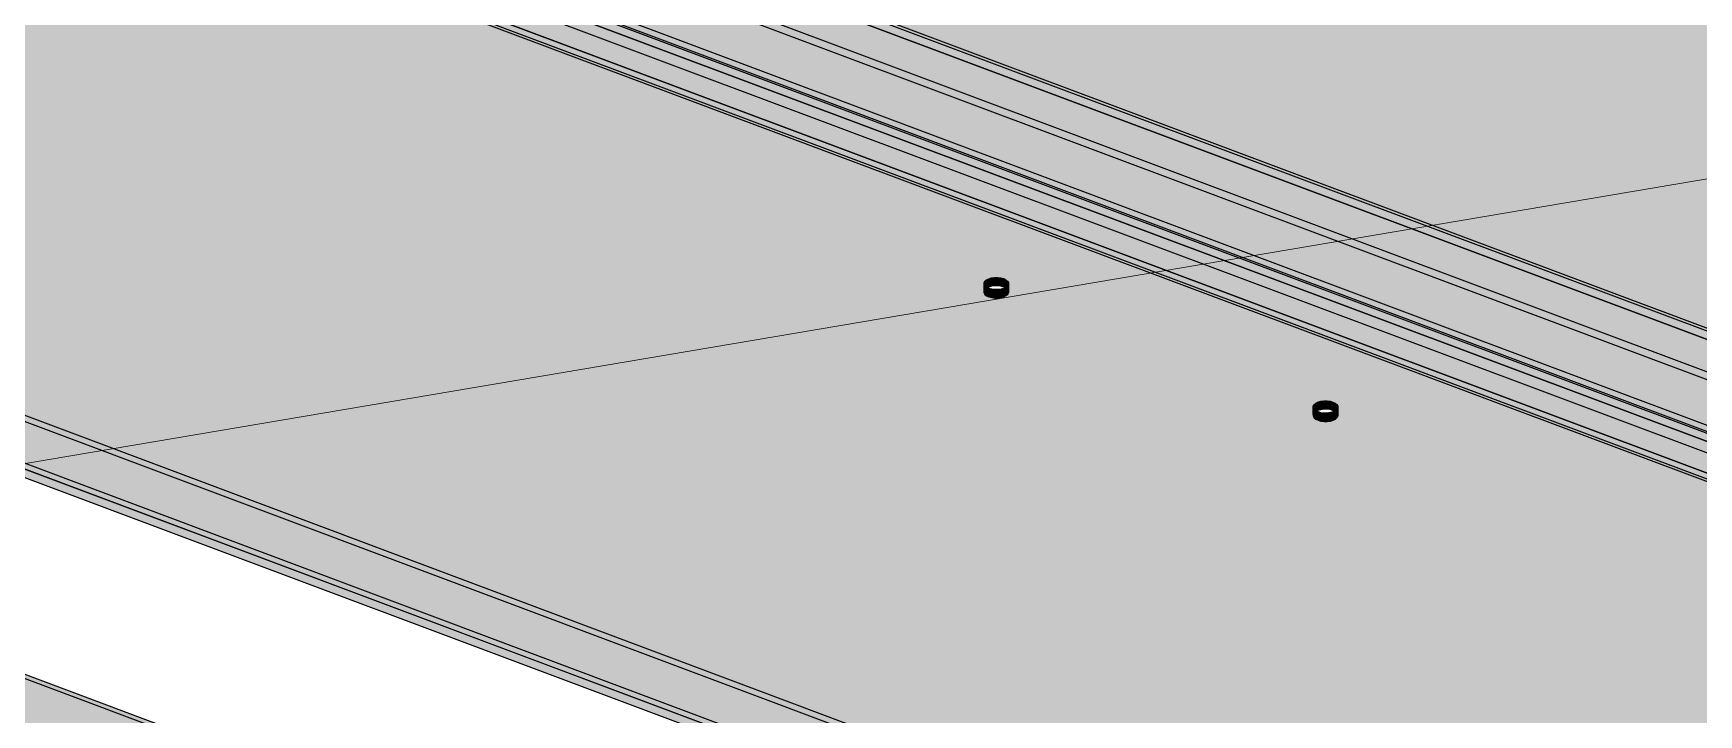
# Model space of a CAD drawing. Header units: millimetres. Extents: x 50 to 612415, y 2 to 4150.
# Drawn here: x 471523.3 to 471788.2, y 2013.6 to 2122 of the extents above; entities that cross this region are included whole.
import ezdxf

# ---------------------------------------------------------------- set-up
doc = ezdxf.new("R2010")
doc.units = ezdxf.units.MM
for name, color, linetype, lineweight in [('DIM', 7, 'Continuous', 13), ('HATCH', 8, 'Continuous', 9), ('OUTLINE', 7, 'Continuous', 25)]:
    doc.layers.add(name, color=color, linetype=linetype, lineweight=lineweight)

msp = doc.modelspace()

# ---------------------------------------------------------------- hatches: boundary and pattern name
at = {"layer": 'HATCH', "true_color": 0x5b747f}
for points in [[(470409.984, 2604.929), (470409.984, 2590.645), (471867.207, 2044.186)], [(470643.783, 2525.021), (470409.984, 2604.929), (471867.207, 2058.47)], [(470409.984, 2604.929), (471867.207, 2044.186), (471867.207, 2058.47)], [(471868.444, 2045.011), (470411.221, 2591.47), (470411.221, 2605.754)], [(471868.444, 2059.295), (470411.221, 2605.754), (470645.02, 2525.846)], [(471868.444, 2059.295), (471868.444, 2045.011), (470411.221, 2605.754)], [(470392.666, 2581.867), (471849.888, 2044.246), (470392.666, 2590.705)], [(470393.903, 2591.53), (471851.125, 2045.071), (470393.903, 2582.691)], [(470409.984, 2590.645), (470409.984, 2592.43), (471867.207, 2045.972)], [(471867.207, 2044.186), (470409.984, 2590.645), (471867.207, 2045.972)], [(471851.125, 2035.251), (470393.903, 2581.709), (470393.903, 2582.691)], [(471851.125, 2036.233), (471851.125, 2035.251), (470393.903, 2582.691)], [(471851.125, 2045.071), (471851.125, 2036.233), (470393.903, 2582.691)], [(470392.666, 2581.867), (470392.666, 2580.885), (471849.888, 2034.426)], [(470392.666, 2581.867), (471849.888, 2034.426), (471849.888, 2035.408)], [(470392.666, 2581.867), (471849.888, 2035.408), (471849.888, 2044.246)], [(471849.888, 2034.426), (470392.666, 2580.885), (470392.666, 2579.099)], [(471849.888, 2034.426), (470392.666, 2579.099), (471849.888, 2032.641)], [(470973.658, 2401.318), (470643.783, 2525.021), (471867.207, 2058.47)], [(471868.444, 2059.295), (470645.02, 2525.846), (470974.895, 2402.143)], [(471303.533, 2277.615), (470973.658, 2401.318), (471867.207, 2058.47)], [(471868.444, 2059.295), (470974.895, 2402.143), (471304.77, 2278.44)], [(470515.193, 2385.063), (471974.396, 1837.862), (471974.396, 1850.36), (470515.193, 2397.561)], [(471972.952, 1837.759), (470515.4, 2384.341), (470515.4, 2396.84), (471972.952, 1850.257)], [(471058.931, 2326.016), (471879.33, 2018.366), (471879.33, 2025.954), (471058.931, 2333.604)], [(471877.165, 2018.211), (471059.24, 2324.933), (471059.24, 2332.522), (471877.165, 2025.8)], [(471058.931, 2324.677), (471879.33, 2017.027), (471879.33, 2018.366), (471058.931, 2326.016)], [(471868.444, 2059.295), (471304.77, 2278.44), (471634.645, 2154.737)], [(471633.408, 2153.912), (471303.533, 2277.615), (471867.207, 2058.47)], [(471783.584, 1954.535), (470963.184, 2262.185), (470963.184, 2269.773), (471783.584, 1962.124)], [(470965.349, 2262.339), (471783.274, 1955.618), (471783.274, 1963.206), (470965.349, 2269.928)], [(471783.584, 1953.196), (470963.184, 2260.846), (470963.184, 2262.185), (471783.584, 1954.535)], [(471867.207, 2058.47), (471633.408, 2175.338), (471636.037, 2156.635)], [(471867.207, 2058.47), (471634.112, 2175.174), (471633.408, 2175.338)], [(471867.207, 2058.47), (471928.399, 2107.836), (471634.112, 2175.174)], [(471637.274, 2157.459), (471634.645, 2176.163), (471868.444, 2059.295)], [(471634.645, 2176.163), (471635.349, 2175.999), (471868.444, 2059.295)], [(471635.349, 2175.999), (471929.636, 2108.661), (471868.444, 2059.295)], [(471867.207, 2058.47), (471636.037, 2156.635), (471636.129, 2155.837)], [(471637.366, 2156.662), (471637.274, 2157.459), (471868.444, 2059.295)], [(471637.274, 2155.934), (471637.366, 2156.662), (471868.444, 2059.295)], [(471634.112, 2153.748), (471633.408, 2153.912), (471867.207, 2058.47)], [(471634.769, 2153.796), (471634.112, 2153.748), (471867.207, 2058.47)], [(471868.444, 2059.295), (471634.645, 2154.737), (471635.349, 2154.573)], [(471635.332, 2154.053), (471634.769, 2153.796), (471867.207, 2058.47)], [(471635.765, 2154.501), (471635.332, 2154.053), (471867.207, 2058.47)], [(471868.444, 2059.295), (471635.349, 2154.573), (471636.006, 2154.621)], [(471867.207, 2058.47), (471636.037, 2155.11), (471635.765, 2154.501)], [(471868.444, 2059.295), (471636.006, 2154.621), (471636.569, 2154.878)], [(471867.207, 2058.47), (471636.129, 2155.837), (471636.037, 2155.11)], [(471868.444, 2059.295), (471636.569, 2154.878), (471637.002, 2155.326)], [(471637.002, 2155.326), (471637.274, 2155.934), (471868.444, 2059.295)]]:
    msp.add_hatch(color=147, dxfattribs=at).paths.add_polyline_path(points)
at = {"layer": 'HATCH', "true_color": 0x617c87}
for points in [[(470409.984, 2592.43), (471867.207, 2045.972), (471849.888, 2034.426), (470392.666, 2580.885)], [(470393.903, 2591.53), (471851.125, 2045.071), (471849.888, 2044.246), (470392.666, 2590.705)], [(471867.207, 2044.186), (470409.984, 2590.645), (470392.666, 2579.099), (471849.888, 2032.641)], [(471868.444, 2045.011), (470411.221, 2591.47), (470409.984, 2590.645), (471867.207, 2044.186)], [(471851.125, 2035.251), (470393.903, 2581.709), (470392.666, 2580.885), (471849.888, 2034.426)], [(470515.193, 2397.561), (470515.4, 2396.84), (471972.952, 1850.257)], [(471972.952, 1850.257), (471974.396, 1850.36), (470515.193, 2397.561)], [(471059.24, 2332.522), (471879.33, 2025.954), (471058.931, 2333.604)], [(471059.24, 2332.522), (471877.165, 2025.8), (471879.33, 2025.954)], [(471058.931, 2326.016), (471879.33, 2018.366), (471059.24, 2324.933)], [(471058.931, 2326.016), (471239.475, 2247.294), (471677.632, 2082.985)], [(471677.632, 2082.985), (471729.999, 2063.348), (471058.931, 2326.016)], [(471729.999, 2063.348), (471879.33, 2018.366), (471058.931, 2326.016)], [(471677.632, 2081.646), (471239.475, 2245.955), (471058.931, 2324.677)], [(471058.931, 2324.677), (471729.999, 2062.008), (471677.632, 2081.646)], [(471058.931, 2324.677), (471879.33, 2017.027), (471729.999, 2062.008)], [(471879.33, 2018.366), (471877.165, 2018.211), (471059.24, 2324.933)], [(470965.349, 2269.928), (470963.184, 2269.773), (471783.584, 1962.124)], [(471783.584, 1962.124), (471783.274, 1963.206), (470965.349, 2269.928)], [(471783.584, 1954.535), (470963.184, 2262.185), (470965.349, 2262.339)], [(470963.184, 2262.185), (471783.584, 1954.535), (471375.413, 2114.01)], [(470965.349, 2262.339), (471783.274, 1955.618), (471783.584, 1954.535)], [(471375.413, 2112.671), (471783.584, 1953.196), (470963.184, 2260.846)], [(471239.475, 2247.294), (471239.841, 2247.115), (471677.632, 2082.985)], [(471239.841, 2247.115), (471240.101, 2246.895), (471677.632, 2082.985)], [(471240.101, 2246.895), (471240.239, 2246.649), (471677.632, 2082.985)], [(471240.245, 2246.393), (471240.118, 2246.146), (471677.632, 2082.985)], [(471240.239, 2246.649), (471240.245, 2246.393), (471677.632, 2082.985)], [(471674.639, 2082.567), (471237.571, 2245.602), (471237.125, 2245.727)], [(471429.267, 2145.115), (471674.639, 2082.567), (471237.125, 2245.727)], [(471237.125, 2244.388), (471237.571, 2244.263), (471674.639, 2081.228)], [(471237.125, 2244.388), (471674.639, 2081.228), (471429.267, 2143.776)], [(471674.639, 2082.567), (471238.066, 2245.538), (471237.571, 2245.602)], [(471237.571, 2244.263), (471238.066, 2244.199), (471674.639, 2081.228)], [(471674.639, 2082.567), (471238.577, 2245.541), (471238.066, 2245.538)], [(471238.066, 2244.199), (471238.577, 2244.202), (471674.639, 2081.228)], [(471674.639, 2082.567), (471239.07, 2245.61), (471238.577, 2245.541)], [(471238.577, 2244.202), (471239.07, 2244.271), (471674.639, 2081.228)], [(471674.639, 2082.567), (471239.509, 2245.74), (471239.07, 2245.61)], [(471239.07, 2244.271), (471239.509, 2244.401), (471674.639, 2081.228)], [(471677.632, 2081.646), (471239.841, 2245.776), (471239.475, 2245.955)], [(471674.639, 2082.567), (471239.867, 2245.923), (471239.509, 2245.74)], [(471239.509, 2244.401), (471239.867, 2244.584), (471674.639, 2081.228)], [(471677.632, 2081.646), (471240.101, 2245.556), (471239.841, 2245.776)], [(471240.118, 2246.146), (471239.867, 2245.923), (471674.89, 2082.79)], [(471674.639, 2082.567), (471674.89, 2082.79), (471239.867, 2245.923)], [(471674.89, 2081.45), (471239.867, 2244.584), (471240.118, 2244.807)], [(471239.867, 2244.584), (471674.89, 2081.45), (471674.639, 2081.228)], [(471677.632, 2081.646), (471240.239, 2245.31), (471240.101, 2245.556)], [(471240.118, 2246.146), (471676.18, 2083.171), (471676.691, 2083.174)], [(471240.118, 2246.146), (471676.691, 2083.174), (471677.186, 2083.111)], [(471240.118, 2246.146), (471675.687, 2083.103), (471676.18, 2083.171)], [(471240.118, 2246.146), (471677.186, 2083.111), (471677.632, 2082.985)], [(471240.118, 2246.146), (471675.247, 2082.972), (471675.687, 2083.103)], [(471240.118, 2246.146), (471674.89, 2082.79), (471675.247, 2082.972)], [(471677.632, 2081.646), (471240.118, 2244.807), (471240.245, 2245.054)], [(471676.691, 2081.835), (471676.18, 2081.832), (471240.118, 2244.807)], [(471677.186, 2081.772), (471676.691, 2081.835), (471240.118, 2244.807)], [(471676.18, 2081.832), (471675.687, 2081.763), (471240.118, 2244.807)], [(471677.632, 2081.646), (471677.186, 2081.772), (471240.118, 2244.807)], [(471675.687, 2081.763), (471675.247, 2081.633), (471240.118, 2244.807)], [(471675.247, 2081.633), (471674.89, 2081.45), (471240.118, 2244.807)], [(471677.632, 2081.646), (471240.245, 2245.054), (471240.239, 2245.31)], [(471397.268, 2115.913), (471879.33, 2018.366), (471429.298, 2143.703)], [(471429.267, 2145.115), (471429.575, 2144.854), (471674.639, 2082.567)], [(471674.639, 2081.228), (471429.575, 2143.515), (471429.267, 2143.776)], [(471429.595, 2143.967), (471429.298, 2143.703), (471879.33, 2018.366)], [(471429.575, 2144.854), (471429.738, 2144.563), (471674.639, 2082.567)], [(471674.639, 2081.228), (471429.738, 2143.224), (471429.575, 2143.515)], [(471429.745, 2144.26), (471429.595, 2143.967), (471879.33, 2018.366)], [(471879.33, 2017.027), (471429.595, 2142.628), (471429.745, 2142.921)], [(471429.738, 2144.563), (471429.745, 2144.26), (471674.639, 2082.567)], [(471674.639, 2081.228), (471429.745, 2142.921), (471429.738, 2143.224)], [(471429.745, 2144.26), (471674.512, 2082.319), (471674.639, 2082.567)], [(471429.745, 2144.26), (471674.518, 2082.063), (471674.512, 2082.319)], [(471429.745, 2144.26), (471674.655, 2081.817), (471674.518, 2082.063)], [(471429.745, 2144.26), (471674.916, 2081.597), (471674.655, 2081.817)], [(471429.745, 2144.26), (471675.281, 2081.418), (471674.916, 2081.597)], [(471429.745, 2144.26), (471727.007, 2062.929), (471675.281, 2081.418)], [(471429.745, 2144.26), (471726.88, 2062.681), (471727.007, 2062.929)], [(471429.745, 2144.26), (471726.885, 2062.426), (471726.88, 2062.681)], [(471429.745, 2144.26), (471727.023, 2062.179), (471726.885, 2062.426)], [(471429.745, 2144.26), (471727.284, 2061.959), (471727.023, 2062.179)], [(471429.745, 2144.26), (471727.649, 2061.781), (471727.284, 2061.959)], [(471429.745, 2144.26), (471879.33, 2018.366), (471727.649, 2061.781)], [(471674.639, 2081.228), (471674.512, 2080.98), (471429.745, 2142.921)], [(471674.512, 2080.98), (471674.518, 2080.724), (471429.745, 2142.921)], [(471674.518, 2080.724), (471674.655, 2080.478), (471429.745, 2142.921)], [(471674.655, 2080.478), (471674.916, 2080.258), (471429.745, 2142.921)], [(471674.916, 2080.258), (471675.281, 2080.079), (471429.745, 2142.921)], [(471675.281, 2080.079), (471727.007, 2061.59), (471429.745, 2142.921)], [(471727.007, 2061.59), (471726.88, 2061.342), (471429.745, 2142.921)], [(471726.88, 2061.342), (471726.885, 2061.086), (471429.745, 2142.921)], [(471726.885, 2061.086), (471727.023, 2060.84), (471429.745, 2142.921)], [(471727.023, 2060.84), (471727.284, 2060.62), (471429.745, 2142.921)], [(471727.284, 2060.62), (471727.649, 2060.441), (471429.745, 2142.921)], [(471727.649, 2060.441), (471879.33, 2017.027), (471429.745, 2142.921)], [(471429.298, 2142.364), (471879.33, 2017.027), (471397.268, 2114.574)], [(471879.33, 2017.027), (471429.298, 2142.364), (471429.595, 2142.628)], [(471783.584, 1954.535), (471383.663, 2110.916), (471375.413, 2114.01)], [(471783.584, 1954.535), (471397.136, 2115.561), (471390.949, 2111.436)], [(471390.949, 2110.097), (471397.136, 2114.222), (471783.584, 1953.196)], [(471397.268, 2115.913), (471397.136, 2115.561), (471879.33, 2018.366)], [(471783.584, 1954.535), (471879.33, 2018.366), (471397.136, 2115.561)], [(471879.33, 2017.027), (471397.136, 2114.222), (471397.268, 2114.574)], [(471397.136, 2114.222), (471879.33, 2017.027), (471783.584, 1953.196)], [(471375.413, 2112.671), (471383.663, 2109.577), (471783.584, 1953.196)], [(471783.584, 1954.535), (471390.31, 2111.274), (471388.879, 2111.023)], [(471783.584, 1954.535), (471390.949, 2111.436), (471390.31, 2111.274)], [(471783.584, 1954.535), (471384.367, 2110.85), (471383.663, 2110.916)], [(471383.663, 2109.577), (471384.367, 2109.511), (471783.584, 1953.196)], [(471783.584, 1954.535), (471385.882, 2110.809), (471384.367, 2110.85)], [(471384.367, 2109.511), (471385.882, 2109.47), (471783.584, 1953.196)], [(471783.584, 1954.535), (471387.394, 2110.867), (471385.882, 2110.809)], [(471385.882, 2109.47), (471387.394, 2109.527), (471783.584, 1953.196)], [(471783.584, 1954.535), (471388.879, 2111.023), (471387.394, 2110.867)], [(471387.394, 2109.527), (471388.879, 2109.684), (471783.584, 1953.196)], [(471388.879, 2109.684), (471390.31, 2109.935), (471783.584, 1953.196)], [(471390.31, 2109.935), (471390.949, 2110.097), (471783.584, 1953.196)], [(471677.632, 2082.985), (471677.997, 2082.807), (471729.999, 2063.348)], [(471677.997, 2082.807), (471678.258, 2082.587), (471729.999, 2063.348)], [(471678.258, 2082.587), (471678.396, 2082.34), (471729.999, 2063.348)], [(471678.401, 2082.085), (471678.274, 2081.837), (471729.999, 2063.348)], [(471678.396, 2082.34), (471678.401, 2082.085), (471729.999, 2063.348)], [(471727.007, 2062.929), (471675.727, 2081.293), (471675.281, 2081.418)], [(471675.281, 2080.079), (471675.727, 2079.954), (471727.007, 2061.59)], [(471727.007, 2062.929), (471676.222, 2081.23), (471675.727, 2081.293)], [(471675.727, 2079.954), (471676.222, 2079.891), (471727.007, 2061.59)], [(471727.007, 2062.929), (471676.734, 2081.232), (471676.222, 2081.23)], [(471676.222, 2079.891), (471676.734, 2079.893), (471727.007, 2061.59)], [(471727.007, 2062.929), (471677.226, 2081.301), (471676.734, 2081.232)], [(471676.734, 2079.893), (471677.226, 2079.962), (471727.007, 2061.59)], [(471727.007, 2062.929), (471677.666, 2081.432), (471677.226, 2081.301)], [(471677.226, 2079.962), (471677.666, 2080.092), (471727.007, 2061.59)], [(471729.999, 2062.008), (471677.997, 2081.467), (471677.632, 2081.646)], [(471727.007, 2062.929), (471678.024, 2081.614), (471677.666, 2081.432)], [(471677.666, 2080.092), (471678.024, 2080.275), (471727.007, 2061.59)], [(471729.999, 2062.008), (471678.258, 2081.248), (471677.997, 2081.467)], [(471678.274, 2081.837), (471678.024, 2081.614), (471727.257, 2063.152)], [(471727.007, 2062.929), (471727.257, 2063.152), (471678.024, 2081.614)], [(471727.257, 2061.813), (471678.024, 2080.275), (471678.274, 2080.498)], [(471678.024, 2080.275), (471727.257, 2061.813), (471727.007, 2061.59)], [(471729.999, 2062.008), (471678.396, 2081.001), (471678.258, 2081.248)], [(471678.274, 2081.837), (471728.547, 2063.534), (471729.059, 2063.536)], [(471678.274, 2081.837), (471729.059, 2063.536), (471729.554, 2063.473)], [(471678.274, 2081.837), (471728.055, 2063.465), (471728.547, 2063.534)], [(471678.274, 2081.837), (471729.554, 2063.473), (471729.999, 2063.348)], [(471678.274, 2081.837), (471727.615, 2063.334), (471728.055, 2063.465)], [(471678.274, 2081.837), (471727.257, 2063.152), (471727.615, 2063.334)], [(471729.999, 2062.008), (471678.274, 2080.498), (471678.401, 2080.746)], [(471729.059, 2062.197), (471728.547, 2062.194), (471678.274, 2080.498)], [(471729.554, 2062.134), (471729.059, 2062.197), (471678.274, 2080.498)], [(471728.547, 2062.194), (471728.055, 2062.126), (471678.274, 2080.498)], [(471729.999, 2062.008), (471729.554, 2062.134), (471678.274, 2080.498)], [(471728.055, 2062.126), (471727.615, 2061.995), (471678.274, 2080.498)], [(471727.615, 2061.995), (471727.257, 2061.813), (471678.274, 2080.498)], [(471729.999, 2062.008), (471678.401, 2080.746), (471678.396, 2081.001)], [(471879.33, 2018.366), (471728.095, 2061.655), (471727.649, 2061.781)], [(471879.33, 2018.366), (471728.59, 2061.592), (471728.095, 2061.655)], [(471879.33, 2018.366), (471729.101, 2061.595), (471728.59, 2061.592)], [(471879.33, 2018.366), (471729.594, 2061.663), (471729.101, 2061.595)], [(471879.33, 2018.366), (471730.034, 2061.794), (471729.594, 2061.663)], [(471729.999, 2063.348), (471730.365, 2063.169), (471879.33, 2018.366)], [(471879.33, 2017.027), (471730.365, 2061.83), (471729.999, 2062.008)], [(471879.33, 2018.366), (471730.391, 2061.976), (471730.034, 2061.794)], [(471730.365, 2063.169), (471730.625, 2062.949), (471879.33, 2018.366)], [(471879.33, 2017.027), (471730.625, 2061.61), (471730.365, 2061.83)], [(471730.642, 2062.199), (471730.391, 2061.976), (471879.33, 2018.366)], [(471879.33, 2017.027), (471730.391, 2060.637), (471730.642, 2060.86)], [(471730.625, 2062.949), (471730.763, 2062.703), (471879.33, 2018.366)], [(471879.33, 2017.027), (471730.763, 2061.363), (471730.625, 2061.61)], [(471730.769, 2062.447), (471730.642, 2062.199), (471879.33, 2018.366)], [(471879.33, 2017.027), (471730.642, 2060.86), (471730.769, 2061.108)], [(471730.763, 2062.703), (471730.769, 2062.447), (471879.33, 2018.366)], [(471879.33, 2017.027), (471730.769, 2061.108), (471730.763, 2061.363)], [(471727.649, 2060.441), (471728.095, 2060.316), (471879.33, 2017.027)], [(471728.095, 2060.316), (471728.59, 2060.253), (471879.33, 2017.027)], [(471728.59, 2060.253), (471729.101, 2060.255), (471879.33, 2017.027)], [(471729.101, 2060.255), (471729.594, 2060.324), (471879.33, 2017.027)], [(471729.594, 2060.324), (471730.034, 2060.455), (471879.33, 2017.027)], [(471730.034, 2060.455), (471730.391, 2060.637), (471879.33, 2017.027)]]:
    msp.add_hatch(color=145, dxfattribs=at).paths.add_polyline_path(points)
at = {"layer": 'HATCH', "true_color": 0x58707a}
for points in [[(471674.639, 2081.228), (471674.512, 2080.98), (471674.512, 2082.319), (471674.639, 2082.567)], [(471674.518, 2080.724), (471674.655, 2080.478), (471674.655, 2081.817), (471674.518, 2082.063)], [(471678.396, 2081.001), (471678.258, 2081.248), (471678.258, 2082.587), (471678.396, 2082.34)], [(471678.274, 2080.498), (471678.401, 2080.746), (471678.401, 2082.085), (471678.274, 2081.837)], [(471727.007, 2061.59), (471726.88, 2061.342), (471726.88, 2062.681), (471727.007, 2062.929)], [(471726.885, 2061.086), (471727.023, 2060.84), (471727.023, 2062.179), (471726.885, 2062.426)], [(471730.763, 2061.363), (471730.625, 2061.61), (471730.625, 2062.949), (471730.763, 2062.703)], [(471730.642, 2060.86), (471730.769, 2061.108), (471730.769, 2062.447), (471730.642, 2062.199)]]:
    msp.add_hatch(color=147, dxfattribs=at).paths.add_polyline_path(points)
at = {"layer": 'HATCH', "true_color": 0x566e78}
for points in [[(471674.512, 2080.98), (471674.518, 2080.724), (471674.518, 2082.063), (471674.512, 2082.319)], [(471678.401, 2080.746), (471678.396, 2081.001), (471678.396, 2082.34), (471678.401, 2082.085)], [(471726.88, 2061.342), (471726.885, 2061.086), (471726.885, 2062.426), (471726.88, 2062.681)], [(471730.769, 2061.108), (471730.763, 2061.363), (471730.763, 2062.703), (471730.769, 2062.447)]]:
    msp.add_hatch(color=147, dxfattribs=at).paths.add_polyline_path(points)
at = {"layer": 'HATCH', "true_color": 0x59727c}
for points in [[(471674.89, 2081.45), (471674.639, 2081.228), (471674.639, 2082.567), (471674.89, 2082.79)], [(471678.024, 2080.275), (471678.274, 2080.498), (471678.274, 2081.837), (471678.024, 2081.614)], [(471727.257, 2061.813), (471727.007, 2061.59), (471727.007, 2062.929), (471727.257, 2063.152)], [(471730.391, 2060.637), (471730.642, 2060.86), (471730.642, 2062.199), (471730.391, 2061.976)]]:
    msp.add_hatch(color=147, dxfattribs=at).paths.add_polyline_path(points)
at = {"layer": 'HATCH', "true_color": 0x5a737e}
for points in [[(471675.247, 2081.633), (471674.89, 2081.45), (471674.89, 2082.79), (471675.247, 2082.972)], [(471677.666, 2080.092), (471678.024, 2080.275), (471678.024, 2081.614), (471677.666, 2081.432)], [(471727.615, 2061.995), (471727.257, 2061.813), (471727.257, 2063.152), (471727.615, 2063.334)], [(471730.034, 2060.455), (471730.391, 2060.637), (471730.391, 2061.976), (471730.034, 2061.794)]]:
    msp.add_hatch(color=147, dxfattribs=at).paths.add_polyline_path(points)
at = {"layer": 'HATCH', "true_color": 0x5b7580}
for points in [[(471675.687, 2081.763), (471675.247, 2081.633), (471675.247, 2082.972), (471675.687, 2083.103)], [(471677.226, 2079.962), (471677.666, 2080.092), (471677.666, 2081.432), (471677.226, 2081.301)], [(471728.055, 2062.126), (471727.615, 2061.995), (471727.615, 2063.334), (471728.055, 2063.465)], [(471729.594, 2060.324), (471730.034, 2060.455), (471730.034, 2061.794), (471729.594, 2061.663)]]:
    msp.add_hatch(color=147, dxfattribs=at).paths.add_polyline_path(points)
at = {"layer": 'HATCH', "true_color": 0x5c7680}
for points in [[(471676.18, 2081.832), (471675.687, 2081.763), (471675.687, 2083.103), (471676.18, 2083.171)], [(471677.186, 2081.772), (471676.691, 2081.835), (471676.691, 2083.174), (471677.186, 2083.111)], [(471675.727, 2079.954), (471676.222, 2079.891), (471676.222, 2081.23), (471675.727, 2081.293)], [(471676.734, 2079.893), (471677.226, 2079.962), (471677.226, 2081.301), (471676.734, 2081.232)], [(471728.547, 2062.194), (471728.055, 2062.126), (471728.055, 2063.465), (471728.547, 2063.534)], [(471729.554, 2062.134), (471729.059, 2062.197), (471729.059, 2063.536), (471729.554, 2063.473)], [(471728.095, 2060.316), (471728.59, 2060.253), (471728.59, 2061.592), (471728.095, 2061.655)], [(471729.101, 2060.255), (471729.594, 2060.324), (471729.594, 2061.663), (471729.101, 2061.595)]]:
    msp.add_hatch(color=147, dxfattribs=at).paths.add_polyline_path(points)
at = {"layer": 'HATCH', "true_color": 0x5c7681}
for points in [[(471676.691, 2081.835), (471676.18, 2081.832), (471676.18, 2083.171), (471676.691, 2083.174)], [(471676.222, 2079.891), (471676.734, 2079.893), (471676.734, 2081.232), (471676.222, 2081.23)], [(471729.059, 2062.197), (471728.547, 2062.194), (471728.547, 2063.534), (471729.059, 2063.536)], [(471728.59, 2060.253), (471729.101, 2060.255), (471729.101, 2061.595), (471728.59, 2061.592)]]:
    msp.add_hatch(color=155, dxfattribs=at).paths.add_polyline_path(points)
at = {"layer": 'HATCH', "true_color": 0x5c7580}
for points in [[(471677.632, 2081.646), (471677.186, 2081.772), (471677.186, 2083.111), (471677.632, 2082.985)], [(471675.281, 2080.079), (471675.727, 2079.954), (471675.727, 2081.293), (471675.281, 2081.418)], [(471729.999, 2062.008), (471729.554, 2062.134), (471729.554, 2063.473), (471729.999, 2063.348)], [(471727.649, 2060.441), (471728.095, 2060.316), (471728.095, 2061.655), (471727.649, 2061.781)]]:
    msp.add_hatch(color=147, dxfattribs=at).paths.add_polyline_path(points)
at = {"layer": 'HATCH', "true_color": 0x5b747e}
for points in [[(471677.997, 2081.467), (471677.632, 2081.646), (471677.632, 2082.985), (471677.997, 2082.807)], [(471674.916, 2080.258), (471675.281, 2080.079), (471675.281, 2081.418), (471674.916, 2081.597)], [(471727.284, 2060.62), (471727.649, 2060.441), (471727.649, 2061.781), (471727.284, 2061.959)], [(471730.365, 2061.83), (471729.999, 2062.008), (471729.999, 2063.348), (471730.365, 2063.169)]]:
    msp.add_hatch(color=147, dxfattribs=at).paths.add_polyline_path(points)
at = {"layer": 'HATCH', "true_color": 0x59727d}
for points in [[(471678.258, 2081.248), (471677.997, 2081.467), (471677.997, 2082.807), (471678.258, 2082.587)], [(471674.655, 2080.478), (471674.916, 2080.258), (471674.916, 2081.597), (471674.655, 2081.817)], [(471727.023, 2060.84), (471727.284, 2060.62), (471727.284, 2061.959), (471727.023, 2062.179)], [(471730.625, 2061.61), (471730.365, 2061.83), (471730.365, 2063.169), (471730.625, 2062.949)]]:
    msp.add_hatch(color=147, dxfattribs=at).paths.add_polyline_path(points)

# ---------------------------------------------------------------- linework, layer by layer
at = {"layer": 'DIM'}
msp.add_lwpolyline([(470799.398, 1931.222), (472800, 2270), (472900, 2270)], dxfattribs=at)
at = {"layer": 'OUTLINE', "color": 139, "true_color": 0x42544a}
for p, q in [((471849.888, 2044.246), (470392.666, 2590.705)), ((471849.888, 2044.246), (470392.666, 2590.705)), ((470393.903, 2591.53), (471851.125, 2045.071)), ((470393.903, 2591.53), (471851.125, 2045.071)), ((470409.984, 2592.43), (471867.207, 2045.972)), ((470409.984, 2592.43), (471867.207, 2045.972)), ((470409.984, 2590.645), (471867.207, 2044.186)), ((470409.984, 2590.645), (471867.207, 2044.186)), ((471867.207, 2044.186), (470409.984, 2590.645)), ((471867.207, 2044.186), (470409.984, 2590.645)), ((471868.444, 2045.011), (470411.221, 2591.47)), ((471868.444, 2045.011), (470411.221, 2591.47)), ((471849.888, 2034.426), (470392.666, 2580.885)), ((470392.666, 2580.885), (471849.888, 2034.426)), ((471849.888, 2034.426), (470392.666, 2580.885)), ((470392.666, 2580.885), (471849.888, 2034.426)), ((471851.125, 2035.251), (470393.903, 2581.709)), ((471851.125, 2035.251), (470393.903, 2581.709)), ((470392.666, 2579.099), (471849.888, 2032.641)), ((470392.666, 2579.099), (471849.888, 2032.641)), ((471974.396, 1850.36), (470515.193, 2397.561)), ((471974.396, 1850.36), (470515.193, 2397.561)), ((470515.4, 2396.84), (471972.952, 1850.257)), ((470515.4, 2396.84), (471972.952, 1850.257)), ((471879.33, 2025.954), (471058.931, 2333.604)), ((471879.33, 2025.954), (471058.931, 2333.604)), ((471059.24, 2332.522), (471877.165, 2025.8)), ((471059.24, 2332.522), (471877.165, 2025.8)), ((471058.931, 2326.016), (471879.33, 2018.366)), ((471879.33, 2018.366), (471058.931, 2326.016)), ((471058.931, 2326.016), (471879.33, 2018.366)), ((471879.33, 2018.366), (471058.931, 2326.016)), ((471058.931, 2324.677), (471879.33, 2017.027)), ((471058.931, 2324.677), (471879.33, 2017.027)), ((471877.165, 2018.211), (471059.24, 2324.933)), ((471877.165, 2018.211), (471059.24, 2324.933)), ((470963.184, 2269.773), (471783.584, 1962.124)), ((470963.184, 2269.773), (471783.584, 1962.124)), ((471783.274, 1963.206), (470965.349, 2269.928)), ((471783.274, 1963.206), (470965.349, 2269.928)), ((471783.584, 1954.535), (470963.184, 2262.185)), ((470963.184, 2262.185), (471783.584, 1954.535)), ((470963.184, 2262.185), (471783.584, 1954.535)), ((471783.584, 1954.535), (470963.184, 2262.185)), ((470965.349, 2262.339), (471783.274, 1955.618)), ((470965.349, 2262.339), (471783.274, 1955.618)), ((471783.584, 1953.196), (470963.184, 2260.846)), ((471783.584, 1953.196), (470963.184, 2260.846)), ((471674.512, 2082.319), (471674.639, 2082.567)), ((471674.512, 2082.319), (471674.639, 2082.567)), ((471674.518, 2082.063), (471674.512, 2082.319)), ((471674.512, 2080.98), (471674.512, 2082.319)), ((471674.518, 2082.063), (471674.512, 2082.319)), ((471674.512, 2082.319), (471674.512, 2080.98)), ((471674.655, 2081.817), (471674.518, 2082.063)), ((471674.518, 2080.724), (471674.518, 2082.063)), ((471674.655, 2081.817), (471674.518, 2082.063)), ((471674.518, 2082.063), (471674.518, 2080.724)), ((471674.639, 2082.567), (471674.89, 2082.79)), ((471674.639, 2082.567), (471674.89, 2082.79)), ((471674.639, 2081.228), (471674.639, 2082.567)), ((471674.639, 2082.567), (471674.639, 2081.228)), ((471674.89, 2082.79), (471675.247, 2082.972)), ((471674.89, 2082.79), (471675.247, 2082.972)), ((471674.89, 2081.45), (471674.89, 2082.79)), ((471674.89, 2082.79), (471674.89, 2081.45)), ((471675.247, 2082.972), (471675.687, 2083.103)), ((471675.247, 2082.972), (471675.687, 2083.103)), ((471675.247, 2081.633), (471675.247, 2082.972)), ((471675.247, 2082.972), (471675.247, 2081.633)), ((471675.687, 2083.103), (471676.18, 2083.171)), ((471675.687, 2083.103), (471676.18, 2083.171)), ((471675.687, 2081.763), (471675.687, 2083.103)), ((471675.687, 2083.103), (471675.687, 2081.763)), ((471676.18, 2083.171), (471676.691, 2083.174)), ((471676.18, 2083.171), (471676.691, 2083.174)), ((471676.18, 2081.832), (471676.18, 2083.171)), ((471676.18, 2083.171), (471676.18, 2081.832)), ((471676.691, 2083.174), (471677.186, 2083.111)), ((471676.691, 2083.174), (471676.691, 2081.835)), ((471676.691, 2081.835), (471676.691, 2083.174)), ((471676.691, 2083.174), (471677.186, 2083.111)), ((471677.186, 2083.111), (471677.632, 2082.985)), ((471677.186, 2083.111), (471677.186, 2081.772)), ((471677.186, 2081.772), (471677.186, 2083.111)), ((471677.186, 2083.111), (471677.632, 2082.985)), ((471677.632, 2082.985), (471677.632, 2081.646)), ((471677.632, 2081.646), (471677.632, 2082.985)), ((471677.632, 2082.985), (471677.997, 2082.807)), ((471677.632, 2082.985), (471677.997, 2082.807)), ((471677.997, 2082.807), (471677.997, 2081.467)), ((471677.997, 2081.467), (471677.997, 2082.807)), ((471677.997, 2082.807), (471678.258, 2082.587)), ((471677.997, 2082.807), (471678.258, 2082.587)), ((471678.258, 2082.587), (471678.258, 2081.248)), ((471678.258, 2081.248), (471678.258, 2082.587)), ((471678.258, 2082.587), (471678.396, 2082.34)), ((471678.258, 2082.587), (471678.396, 2082.34)), ((471678.401, 2082.085), (471678.274, 2081.837)), ((471678.401, 2082.085), (471678.274, 2081.837)), ((471678.396, 2082.34), (471678.396, 2081.001)), ((471678.396, 2081.001), (471678.396, 2082.34)), ((471678.396, 2082.34), (471678.401, 2082.085)), ((471678.396, 2082.34), (471678.401, 2082.085)), ((471678.401, 2082.085), (471678.401, 2080.746)), ((471678.401, 2080.746), (471678.401, 2082.085)), ((471674.639, 2081.228), (471674.512, 2080.98)), ((471674.639, 2081.228), (471674.512, 2080.98)), ((471674.512, 2080.98), (471674.518, 2080.724)), ((471674.512, 2080.98), (471674.518, 2080.724)), ((471674.518, 2080.724), (471674.655, 2080.478)), ((471674.518, 2080.724), (471674.655, 2080.478)), ((471674.89, 2081.45), (471674.639, 2081.228)), ((471674.89, 2081.45), (471674.639, 2081.228)), ((471674.916, 2081.597), (471674.655, 2081.817)), ((471674.655, 2080.478), (471674.655, 2081.817)), ((471674.916, 2081.597), (471674.655, 2081.817)), ((471674.655, 2081.817), (471674.655, 2080.478)), ((471674.655, 2080.478), (471674.916, 2080.258)), ((471674.655, 2080.478), (471674.916, 2080.258)), ((471675.247, 2081.633), (471674.89, 2081.45)), ((471675.247, 2081.633), (471674.89, 2081.45)), ((471675.281, 2081.418), (471674.916, 2081.597)), ((471674.916, 2080.258), (471674.916, 2081.597)), ((471675.281, 2081.418), (471674.916, 2081.597)), ((471674.916, 2081.597), (471674.916, 2080.258)), ((471674.916, 2080.258), (471675.281, 2080.079)), ((471674.916, 2080.258), (471675.281, 2080.079)), ((471675.687, 2081.763), (471675.247, 2081.633)), ((471675.687, 2081.763), (471675.247, 2081.633)), ((471675.281, 2080.079), (471675.281, 2081.418)), ((471675.727, 2081.293), (471675.281, 2081.418)), ((471675.281, 2081.418), (471675.281, 2080.079)), ((471675.727, 2081.293), (471675.281, 2081.418)), ((471675.281, 2080.079), (471675.727, 2079.954)), ((471675.281, 2080.079), (471675.727, 2079.954)), ((471676.18, 2081.832), (471675.687, 2081.763)), ((471676.18, 2081.832), (471675.687, 2081.763)), ((471675.727, 2079.954), (471675.727, 2081.293)), ((471676.222, 2081.23), (471675.727, 2081.293)), ((471675.727, 2081.293), (471675.727, 2079.954)), ((471676.222, 2081.23), (471675.727, 2081.293)), ((471675.727, 2079.954), (471676.222, 2079.891)), ((471675.727, 2079.954), (471676.222, 2079.891)), ((471676.691, 2081.835), (471676.18, 2081.832)), ((471676.691, 2081.835), (471676.18, 2081.832)), ((471676.734, 2081.232), (471676.222, 2081.23)), ((471676.734, 2081.232), (471676.222, 2081.23)), ((471676.222, 2079.891), (471676.222, 2081.23)), ((471676.222, 2081.23), (471676.222, 2079.891)), ((471676.222, 2079.891), (471676.734, 2079.893)), ((471676.222, 2079.891), (471676.734, 2079.893)), ((471677.186, 2081.772), (471676.691, 2081.835)), ((471677.186, 2081.772), (471676.691, 2081.835)), ((471677.226, 2081.301), (471676.734, 2081.232)), ((471677.226, 2081.301), (471676.734, 2081.232)), ((471676.734, 2081.232), (471676.734, 2079.893)), ((471676.734, 2079.893), (471676.734, 2081.232)), ((471676.734, 2079.893), (471677.226, 2079.962)), ((471676.734, 2079.893), (471677.226, 2079.962)), ((471677.632, 2081.646), (471677.186, 2081.772)), ((471677.632, 2081.646), (471677.186, 2081.772)), ((471677.666, 2081.432), (471677.226, 2081.301)), ((471677.666, 2081.432), (471677.226, 2081.301)), ((471677.226, 2081.301), (471677.226, 2079.962)), ((471677.226, 2079.962), (471677.226, 2081.301)), ((471677.226, 2079.962), (471677.666, 2080.092)), ((471677.226, 2079.962), (471677.666, 2080.092)), ((471677.997, 2081.467), (471677.632, 2081.646)), ((471677.997, 2081.467), (471677.632, 2081.646)), ((471678.024, 2081.614), (471677.666, 2081.432)), ((471678.024, 2081.614), (471677.666, 2081.432)), ((471677.666, 2081.432), (471677.666, 2080.092)), ((471677.666, 2080.092), (471677.666, 2081.432)), ((471677.666, 2080.092), (471678.024, 2080.275)), ((471677.666, 2080.092), (471678.024, 2080.275)), ((471678.258, 2081.248), (471677.997, 2081.467)), ((471678.258, 2081.248), (471677.997, 2081.467)), ((471678.274, 2081.837), (471678.024, 2081.614)), ((471678.274, 2081.837), (471678.024, 2081.614)), ((471678.024, 2081.614), (471678.024, 2080.275)), ((471678.024, 2080.275), (471678.024, 2081.614)), ((471678.024, 2080.275), (471678.274, 2080.498)), ((471678.024, 2080.275), (471678.274, 2080.498)), ((471678.396, 2081.001), (471678.258, 2081.248)), ((471678.396, 2081.001), (471678.258, 2081.248)), ((471678.274, 2081.837), (471678.274, 2080.498)), ((471678.274, 2080.498), (471678.274, 2081.837)), ((471678.274, 2080.498), (471678.401, 2080.746)), ((471678.274, 2080.498), (471678.401, 2080.746)), ((471678.401, 2080.746), (471678.396, 2081.001)), ((471678.401, 2080.746), (471678.396, 2081.001)), ((471727.615, 2063.334), (471728.055, 2063.465)), ((471727.615, 2063.334), (471728.055, 2063.465)), ((471728.055, 2063.465), (471728.547, 2063.534)), ((471728.055, 2063.465), (471728.547, 2063.534)), ((471728.055, 2062.126), (471728.055, 2063.465)), ((471728.055, 2063.465), (471728.055, 2062.126)), ((471728.547, 2063.534), (471729.059, 2063.536)), ((471728.547, 2063.534), (471729.059, 2063.536)), ((471728.547, 2062.194), (471728.547, 2063.534)), ((471728.547, 2063.534), (471728.547, 2062.194)), ((471729.059, 2063.536), (471729.554, 2063.473)), ((471729.059, 2063.536), (471729.059, 2062.197)), ((471729.059, 2062.197), (471729.059, 2063.536)), ((471729.059, 2063.536), (471729.554, 2063.473)), ((471729.554, 2063.473), (471729.999, 2063.348)), ((471729.554, 2063.473), (471729.554, 2062.134)), ((471729.554, 2062.134), (471729.554, 2063.473)), ((471729.554, 2063.473), (471729.999, 2063.348)), ((471726.88, 2062.681), (471727.007, 2062.929)), ((471726.88, 2062.681), (471727.007, 2062.929)), ((471726.885, 2062.426), (471726.88, 2062.681)), ((471726.88, 2061.342), (471726.88, 2062.681)), ((471726.885, 2062.426), (471726.88, 2062.681)), ((471726.88, 2062.681), (471726.88, 2061.342)), ((471727.007, 2061.59), (471726.88, 2061.342)), ((471727.007, 2061.59), (471726.88, 2061.342)), ((471726.88, 2061.342), (471726.885, 2061.086)), ((471726.88, 2061.342), (471726.885, 2061.086)), ((471727.023, 2062.179), (471726.885, 2062.426)), ((471726.885, 2061.086), (471726.885, 2062.426)), ((471727.023, 2062.179), (471726.885, 2062.426)), ((471726.885, 2062.426), (471726.885, 2061.086)), ((471726.885, 2061.086), (471727.023, 2060.84)), ((471726.885, 2061.086), (471727.023, 2060.84)), ((471727.007, 2062.929), (471727.257, 2063.152)), ((471727.007, 2062.929), (471727.257, 2063.152)), ((471727.007, 2061.59), (471727.007, 2062.929)), ((471727.007, 2062.929), (471727.007, 2061.59)), ((471727.257, 2061.813), (471727.007, 2061.59)), ((471727.257, 2061.813), (471727.007, 2061.59)), ((471727.284, 2061.959), (471727.023, 2062.179)), ((471727.023, 2060.84), (471727.023, 2062.179)), ((471727.284, 2061.959), (471727.023, 2062.179)), ((471727.023, 2062.179), (471727.023, 2060.84)), ((471727.023, 2060.84), (471727.284, 2060.62)), ((471727.023, 2060.84), (471727.284, 2060.62)), ((471727.257, 2063.152), (471727.615, 2063.334)), ((471727.257, 2063.152), (471727.615, 2063.334)), ((471727.257, 2061.813), (471727.257, 2063.152)), ((471727.257, 2063.152), (471727.257, 2061.813)), ((471727.615, 2061.995), (471727.257, 2061.813)), ((471727.615, 2061.995), (471727.257, 2061.813)), ((471727.649, 2061.781), (471727.284, 2061.959)), ((471727.284, 2060.62), (471727.284, 2061.959)), ((471727.649, 2061.781), (471727.284, 2061.959)), ((471727.284, 2061.959), (471727.284, 2060.62)), ((471727.615, 2061.995), (471727.615, 2063.334)), ((471727.615, 2063.334), (471727.615, 2061.995)), ((471728.055, 2062.126), (471727.615, 2061.995)), ((471728.055, 2062.126), (471727.615, 2061.995)), ((471727.649, 2060.441), (471727.649, 2061.781)), ((471728.095, 2061.655), (471727.649, 2061.781)), ((471727.649, 2061.781), (471727.649, 2060.441)), ((471728.095, 2061.655), (471727.649, 2061.781)), ((471728.547, 2062.194), (471728.055, 2062.126)), ((471728.547, 2062.194), (471728.055, 2062.126)), ((471728.095, 2060.316), (471728.095, 2061.655)), ((471728.59, 2061.592), (471728.095, 2061.655)), ((471728.095, 2061.655), (471728.095, 2060.316)), ((471728.59, 2061.592), (471728.095, 2061.655)), ((471729.059, 2062.197), (471728.547, 2062.194)), ((471729.059, 2062.197), (471728.547, 2062.194)), ((471729.101, 2061.595), (471728.59, 2061.592)), ((471729.101, 2061.595), (471728.59, 2061.592)), ((471728.59, 2060.253), (471728.59, 2061.592)), ((471728.59, 2061.592), (471728.59, 2060.253)), ((471729.554, 2062.134), (471729.059, 2062.197)), ((471729.554, 2062.134), (471729.059, 2062.197)), ((471729.594, 2061.663), (471729.101, 2061.595)), ((471729.594, 2061.663), (471729.101, 2061.595)), ((471729.101, 2061.595), (471729.101, 2060.255)), ((471729.101, 2060.255), (471729.101, 2061.595)), ((471729.999, 2062.008), (471729.554, 2062.134)), ((471729.999, 2062.008), (471729.554, 2062.134)), ((471730.034, 2061.794), (471729.594, 2061.663)), ((471730.034, 2061.794), (471729.594, 2061.663)), ((471729.594, 2061.663), (471729.594, 2060.324)), ((471729.594, 2060.324), (471729.594, 2061.663)), ((471729.999, 2063.348), (471729.999, 2062.008)), ((471729.999, 2062.008), (471729.999, 2063.348)), ((471729.999, 2063.348), (471730.365, 2063.169)), ((471729.999, 2063.348), (471730.365, 2063.169)), ((471730.365, 2061.83), (471729.999, 2062.008)), ((471730.365, 2061.83), (471729.999, 2062.008)), ((471730.391, 2061.976), (471730.034, 2061.794)), ((471730.391, 2061.976), (471730.034, 2061.794)), ((471730.034, 2061.794), (471730.034, 2060.455)), ((471730.034, 2060.455), (471730.034, 2061.794)), ((471730.365, 2063.169), (471730.365, 2061.83)), ((471730.365, 2061.83), (471730.365, 2063.169)), ((471730.365, 2063.169), (471730.625, 2062.949)), ((471730.365, 2063.169), (471730.625, 2062.949)), ((471730.625, 2061.61), (471730.365, 2061.83)), ((471730.625, 2061.61), (471730.365, 2061.83)), ((471730.642, 2062.199), (471730.391, 2061.976)), ((471730.642, 2062.199), (471730.391, 2061.976)), ((471730.391, 2061.976), (471730.391, 2060.637)), ((471730.391, 2060.637), (471730.391, 2061.976)), ((471730.391, 2060.637), (471730.642, 2060.86)), ((471730.391, 2060.637), (471730.642, 2060.86)), ((471730.625, 2062.949), (471730.625, 2061.61)), ((471730.625, 2061.61), (471730.625, 2062.949)), ((471730.625, 2062.949), (471730.763, 2062.703)), ((471730.625, 2062.949), (471730.763, 2062.703)), ((471730.763, 2061.363), (471730.625, 2061.61)), ((471730.763, 2061.363), (471730.625, 2061.61)), ((471730.769, 2062.447), (471730.642, 2062.199)), ((471730.769, 2062.447), (471730.642, 2062.199)), ((471730.642, 2062.199), (471730.642, 2060.86)), ((471730.642, 2060.86), (471730.642, 2062.199)), ((471730.642, 2060.86), (471730.769, 2061.108)), ((471730.642, 2060.86), (471730.769, 2061.108)), ((471730.763, 2062.703), (471730.763, 2061.363)), ((471730.763, 2061.363), (471730.763, 2062.703)), ((471730.763, 2062.703), (471730.769, 2062.447)), ((471730.763, 2062.703), (471730.769, 2062.447)), ((471730.769, 2061.108), (471730.763, 2061.363)), ((471730.769, 2061.108), (471730.763, 2061.363)), ((471730.769, 2062.447), (471730.769, 2061.108)), ((471730.769, 2061.108), (471730.769, 2062.447)), ((471727.284, 2060.62), (471727.649, 2060.441)), ((471727.284, 2060.62), (471727.649, 2060.441)), ((471727.649, 2060.441), (471728.095, 2060.316)), ((471727.649, 2060.441), (471728.095, 2060.316)), ((471728.095, 2060.316), (471728.59, 2060.253)), ((471728.095, 2060.316), (471728.59, 2060.253)), ((471728.59, 2060.253), (471729.101, 2060.255)), ((471728.59, 2060.253), (471729.101, 2060.255)), ((471729.101, 2060.255), (471729.594, 2060.324)), ((471729.101, 2060.255), (471729.594, 2060.324)), ((471729.594, 2060.324), (471730.034, 2060.455)), ((471729.594, 2060.324), (471730.034, 2060.455)), ((471730.034, 2060.455), (471730.391, 2060.637)), ((471730.034, 2060.455), (471730.391, 2060.637))]:
    msp.add_line(p, q, dxfattribs=at)

doc.saveas('drawing.dxf')
